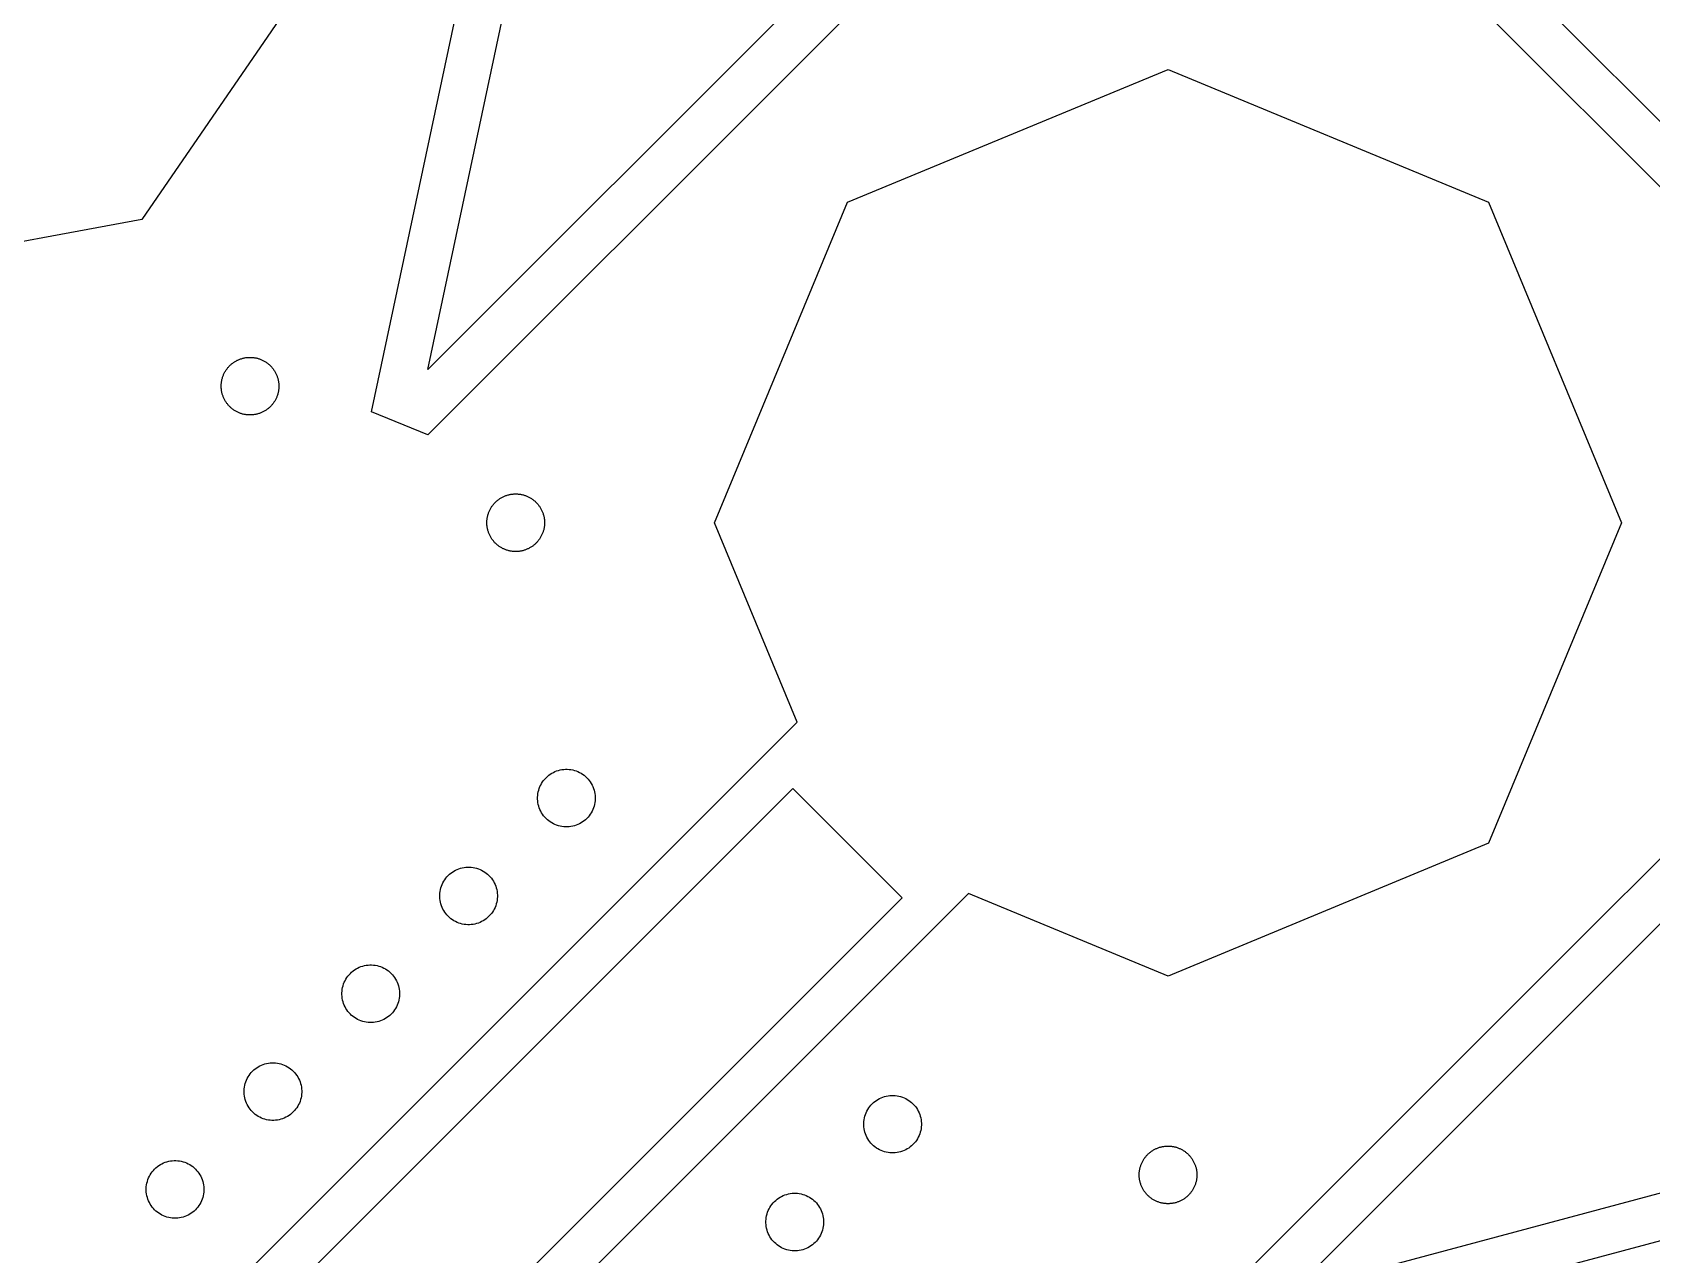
# Model space of a CAD drawing. Extents: x -16500 to 16500, y -16500 to 16500.
# Drawn here: x 3703 to 10723, y 5453 to 10753 of the extents above; entities that cross this region are included whole.
import ezdxf

# ---------------------------------------------------------------- set-up
doc = ezdxf.new("R2010")
doc.units = 0
doc.header["$MEASUREMENT"] = 0
doc.layers.add('Top', color=1, linetype='Continuous')
doc.layers.add('Via', color=100, linetype='Continuous')

msp = doc.modelspace()

# ---------------------------------------------------------------- linework, layer by layer
at = {"layer": 'Top', "linetype": 'Continuous'}
for points in [[(-996.153, -14839.727), (-50.907, -10392.695), (1169.063, -14945.686), (6460.405, -13527.876), (5291.342, -9164.874), (8626.703, -12500.234), (12500.234, -8626.703), (9290.552, -5417.022), (13700.786, -6354.446), (14839.726, -996.153), (10392.694, -50.907), (14945.686, 1169.063), (13527.876, 6460.405), (9164.874, 5291.342), (12500.234, 8626.703), (8626.703, 12500.234), (5417.018, 9290.548), (6354.411, 13700.848), (996.107, 14839.735), (50.906, 10392.699), (-1169.063, 14945.686)], [(10316.4, 135.705), (14700.737, 1310.485), (13386.454, 6215.456), (9002.117, 5040.676), (8950.353, 5233.862), (9007.834, 5417.145), (12217.392, 8626.703), (8626.703, 12217.391), (5417.146, 9007.833), (5173.533, 9106.977), (6117.2, 13546.798), (1150.156, 14602.525), (206.489, 10162.704), (10.859, 10204.284), (-135.705, 10316.4), (-1310.485, 14700.737)]]:
    msp.add_lwpolyline(points, dxfattribs=at)
at = {"layer": 'Top'}
msp.add_lwpolyline([(5028.867, 11182.356), (4176.589, 9942.284), (3255.815, 9771.628), (3060.282, 8851.717)], dxfattribs=at)
for points in [[(2181.424, 2923.887), (7019.069, 7761.531), (6660.703, 8626.703), (7236.531, 10016.875), (8626.703, 10592.703), (10016.875, 10016.875), (10592.703, 8626.703), (10016.875, 7236.531), (8626.703, 6660.703), (7761.531, 7019.069), (2923.887, 2181.424)], [(2450.125, 2923.887), (2923.887, 2450.125), (6962.174, 6488.412), (6962.174, 6488.412), (7473.412, 6999.65), (6999.65, 7473.412), (6488.412, 6962.174), (6488.412, 6962.174)]]:
    msp.add_lwpolyline(points, close=True, dxfattribs=at)
at = {"layer": 'Via'}
for points in [[(4645.872, 9093.992), (4642.653, 9094.045), (4639.437, 9094.18), (4636.226, 9094.398), (4633.021, 9094.699), (4629.825, 9095.082), (4626.641, 9095.547), (4623.469, 9096.094), (4620.312, 9096.723), (4617.172, 9097.433), (4614.052, 9098.223), (4610.953, 9099.093), (4607.878, 9100.043), (4604.828, 9101.072), (4601.805, 9102.179), (4598.813, 9103.363), (4595.851, 9104.624), (4592.923, 9105.961), (4590.031, 9107.373), (4587.175, 9108.859), (4584.359, 9110.418), (4581.584, 9112.049), (4578.852, 9113.75), (4576.165, 9115.522), (4573.524, 9117.362), (4570.931, 9119.27), (4568.389, 9121.243), (4565.898, 9123.282), (4563.46, 9125.384), (4561.077, 9127.548), (4558.751, 9129.772), (4556.483, 9132.056), (4554.274, 9134.398), (4552.127, 9136.795), (4550.041, 9139.247), (4548.02, 9141.752), (4546.064, 9144.308), (4544.174, 9146.914), (4542.352, 9149.567), (4540.599, 9152.267), (4538.916, 9155.011), (4537.304, 9157.797), (4535.765, 9160.623), (4534.299, 9163.489), (4532.907, 9166.391), (4531.59, 9169.328), (4530.349, 9172.298), (4529.186, 9175.299), (4528.099, 9178.329), (4527.092, 9181.386), (4526.163, 9184.468), (4525.314, 9187.573), (4524.545, 9190.698), (4523.857, 9193.843), (4523.25, 9197.004), (4522.725, 9200.179), (4522.281, 9203.367), (4521.92, 9206.566), (4521.641, 9209.772), (4521.445, 9212.985), (4521.332, 9216.202), (4521.302, 9219.421), (4521.354, 9222.639), (4521.489, 9225.855), (4521.707, 9229.066), (4522.008, 9232.271), (4522.391, 9235.467), (4522.857, 9238.652), (4523.404, 9241.824), (4524.032, 9244.98), (4524.742, 9248.12), (4525.532, 9251.24), (4526.403, 9254.339), (4527.353, 9257.414), (4528.381, 9260.464), (4529.488, 9263.487), (4530.673, 9266.48), (4531.934, 9269.441), (4533.271, 9272.369), (4534.682, 9275.262), (4536.168, 9278.117), (4537.727, 9280.933), (4539.358, 9283.708), (4541.06, 9286.44), (4542.831, 9289.128), (4544.672, 9291.768), (4546.579, 9294.361), (4548.553, 9296.904), (4550.591, 9299.395), (4552.693, 9301.832), (4554.857, 9304.215), (4557.082, 9306.541), (4559.366, 9308.809), (4561.707, 9311.018), (4564.105, 9313.166), (4566.557, 9315.251), (4569.062, 9317.272), (4571.618, 9319.228), (4574.223, 9321.118), (4576.877, 9322.94), (4579.576, 9324.693), (4582.32, 9326.376), (4585.106, 9327.988), (4587.933, 9329.527), (4590.798, 9330.994), (4593.701, 9332.385), (4596.638, 9333.702), (4599.608, 9334.943), (4602.609, 9336.107), (4605.639, 9337.193), (4608.696, 9338.201), (4611.777, 9339.129), (4614.882, 9339.978), (4618.008, 9340.747), (4621.152, 9341.435), (4624.313, 9342.042), (4627.489, 9342.568), (4630.677, 9343.011), (4633.875, 9343.372), (4637.082, 9343.651), (4640.295, 9343.847), (4643.511, 9343.96), (4646.73, 9343.991), (4649.948, 9343.938), (4653.164, 9343.803), (4656.376, 9343.585), (4659.58, 9343.284), (4662.776, 9342.901), (4665.961, 9342.436), (4669.133, 9341.888), (4672.29, 9341.26), (4675.429, 9340.55), (4678.55, 9339.76), (4681.648, 9338.889), (4684.724, 9337.94), (4687.774, 9336.911), (4690.796, 9335.804), (4693.789, 9334.62), (4696.751, 9333.358), (4699.679, 9332.022), (4702.571, 9330.61), (4705.426, 9329.124), (4708.242, 9327.565), (4711.017, 9325.934), (4713.75, 9324.232), (4716.437, 9322.461), (4719.078, 9320.621), (4721.67, 9318.713), (4724.213, 9316.739), (4726.704, 9314.701), (4729.142, 9312.599), (4731.524, 9310.435), (4733.851, 9308.21), (4736.119, 9305.927), (4738.327, 9303.585), (4740.475, 9301.188), (4742.56, 9298.736), (4744.582, 9296.231), (4746.538, 9293.674), (4748.427, 9291.069), (4750.249, 9288.415), (4752.002, 9285.716), (4753.685, 9282.972), (4755.297, 9280.186), (4756.837, 9277.359), (4758.303, 9274.494), (4759.695, 9271.592), (4761.012, 9268.655), (4762.252, 9265.685), (4763.416, 9262.684), (4764.502, 9259.654), (4765.51, 9256.597), (4766.439, 9253.515), (4767.288, 9250.41), (4768.057, 9247.285), (4768.745, 9244.14), (4769.352, 9240.979), (4769.877, 9237.804), (4770.321, 9234.615), (4770.682, 9231.417), (4770.96, 9228.21), (4771.156, 9224.998), (4771.27, 9221.781), (4771.3, 9218.562), (4771.248, 9215.344), (4771.112, 9212.128), (4770.894, 9208.917), (4770.593, 9205.712), (4770.21, 9202.516), (4769.745, 9199.331), (4769.198, 9196.159), (4768.569, 9193.002), (4767.86, 9189.863), (4767.069, 9186.743), (4766.199, 9183.644), (4765.249, 9180.568), (4764.22, 9177.519), (4763.113, 9174.496), (4761.929, 9171.503), (4760.668, 9168.542), (4759.331, 9165.614), (4757.919, 9162.721), (4756.433, 9159.866), (4754.874, 9157.05), (4753.244, 9154.275), (4751.542, 9151.543), (4749.77, 9148.855), (4747.93, 9146.214), (4746.023, 9143.622), (4744.049, 9141.079), (4742.01, 9138.588), (4739.908, 9136.151), (4737.744, 9133.768), (4735.52, 9131.442), (4733.236, 9129.173), (4730.895, 9126.965), (4728.497, 9124.817), (4726.045, 9122.732), (4723.54, 9120.711), (4720.984, 9118.755), (4718.378, 9116.865), (4715.725, 9115.043), (4713.025, 9113.29), (4710.282, 9111.607), (4707.495, 9109.995), (4704.669, 9108.456), (4701.803, 9106.989), (4698.901, 9105.597), (4695.964, 9104.281), (4692.994, 9103.04), (4689.993, 9101.876), (4686.963, 9100.79), (4683.906, 9099.782), (4680.824, 9098.853), (4677.719, 9098.004), (4674.594, 9097.236), (4671.45, 9096.547), (4668.289, 9095.94), (4665.113, 9095.415), (4661.925, 9094.972), (4658.726, 9094.611), (4655.52, 9094.332), (4652.307, 9094.136), (4649.09, 9094.023)], [(5796.666, 8501.713), (5793.449, 8501.796), (5790.234, 8501.962), (5787.025, 8502.21), (5783.823, 8502.541), (5780.631, 8502.955), (5777.451, 8503.45), (5774.284, 8504.027), (5771.134, 8504.685), (5768.001, 8505.425), (5764.888, 8506.244), (5761.798, 8507.144), (5758.732, 8508.123), (5755.691, 8509.18), (5752.68, 8510.316), (5749.698, 8511.528), (5746.749, 8512.817), (5743.833, 8514.182), (5740.954, 8515.621), (5738.113, 8517.134), (5735.312, 8518.719), (5732.552, 8520.376), (5729.836, 8522.104), (5727.166, 8523.9), (5724.543, 8525.765), (5721.968, 8527.697), (5719.444, 8529.695), (5716.973, 8531.757), (5714.555, 8533.882), (5712.193, 8536.068), (5709.888, 8538.315), (5707.641, 8540.62), (5705.455, 8542.982), (5703.33, 8545.4), (5701.268, 8547.871), (5699.27, 8550.395), (5697.338, 8552.97), (5695.473, 8555.593), (5693.676, 8558.264), (5691.949, 8560.979), (5690.292, 8563.739), (5688.707, 8566.54), (5687.194, 8569.381), (5685.755, 8572.26), (5684.39, 8575.176), (5683.101, 8578.125), (5681.889, 8581.107), (5680.753, 8584.119), (5679.696, 8587.159), (5678.717, 8590.225), (5677.817, 8593.315), (5676.998, 8596.428), (5676.258, 8599.561), (5675.6, 8602.711), (5675.023, 8605.878), (5674.527, 8609.058), (5674.114, 8612.251), (5673.783, 8615.452), (5673.535, 8618.661), (5673.369, 8621.876), (5673.286, 8625.094), (5673.286, 8628.312), (5673.369, 8631.53), (5673.535, 8634.745), (5673.783, 8637.954), (5674.114, 8641.155), (5674.527, 8644.348), (5675.023, 8647.528), (5675.6, 8650.695), (5676.258, 8653.845), (5676.998, 8656.978), (5677.817, 8660.091), (5678.717, 8663.181), (5679.696, 8666.247), (5680.753, 8669.287), (5681.889, 8672.299), (5683.101, 8675.281), (5684.39, 8678.23), (5685.755, 8681.146), (5687.194, 8684.025), (5688.707, 8686.866), (5690.292, 8689.667), (5691.949, 8692.427), (5693.676, 8695.142), (5695.473, 8697.813), (5697.338, 8700.436), (5699.27, 8703.011), (5701.268, 8705.535), (5703.33, 8708.006), (5705.455, 8710.424), (5707.641, 8712.786), (5709.888, 8715.091), (5712.193, 8717.338), (5714.555, 8719.524), (5716.973, 8721.649), (5719.444, 8723.711), (5721.968, 8725.709), (5724.543, 8727.641), (5727.166, 8729.506), (5729.836, 8731.302), (5732.552, 8733.03), (5735.312, 8734.687), (5738.113, 8736.272), (5740.954, 8737.785), (5743.833, 8739.224), (5746.749, 8740.589), (5749.698, 8741.878), (5752.68, 8743.09), (5755.691, 8744.226), (5758.732, 8745.283), (5761.798, 8746.262), (5764.888, 8747.162), (5768.001, 8747.981), (5771.134, 8748.721), (5774.284, 8749.379), (5777.451, 8749.956), (5780.631, 8750.451), (5783.823, 8750.865), (5787.025, 8751.196), (5790.234, 8751.444), (5793.449, 8751.61), (5796.666, 8751.693), (5799.885, 8751.693), (5803.103, 8751.61), (5806.317, 8751.444), (5809.527, 8751.196), (5812.728, 8750.865), (5815.92, 8750.451), (5819.101, 8749.956), (5822.267, 8749.379), (5825.418, 8748.721), (5828.551, 8747.981), (5831.663, 8747.162), (5834.754, 8746.262), (5837.82, 8745.283), (5840.86, 8744.226), (5843.872, 8743.09), (5846.854, 8741.878), (5849.803, 8740.589), (5852.718, 8739.224), (5855.598, 8737.785), (5858.439, 8736.272), (5861.24, 8734.687), (5863.999, 8733.03), (5866.715, 8731.302), (5869.386, 8729.506), (5872.009, 8727.641), (5874.584, 8725.709), (5877.108, 8723.711), (5879.579, 8721.649), (5881.997, 8719.524), (5884.359, 8717.338), (5886.664, 8715.091), (5888.911, 8712.786), (5891.097, 8710.424), (5893.222, 8708.006), (5895.284, 8705.535), (5897.282, 8703.011), (5899.213, 8700.436), (5901.078, 8697.813), (5902.875, 8695.142), (5904.603, 8692.427), (5906.26, 8689.667), (5907.845, 8686.866), (5909.358, 8684.025), (5910.797, 8681.146), (5912.162, 8678.23), (5913.45, 8675.281), (5914.663, 8672.299), (5915.798, 8669.287), (5916.856, 8666.247), (5917.835, 8663.181), (5918.734, 8660.091), (5919.554, 8656.978), (5920.293, 8653.845), (5920.952, 8650.695), (5921.529, 8647.528), (5922.024, 8644.348), (5922.438, 8641.155), (5922.769, 8637.954), (5923.017, 8634.745), (5923.183, 8631.53), (5923.266, 8628.312), (5923.266, 8625.094), (5923.183, 8621.876), (5923.017, 8618.661), (5922.769, 8615.452), (5922.438, 8612.251), (5922.024, 8609.058), (5921.529, 8605.878), (5920.952, 8602.711), (5920.293, 8599.561), (5919.554, 8596.428), (5918.734, 8593.315), (5917.835, 8590.225), (5916.856, 8587.159), (5915.798, 8584.119), (5914.663, 8581.107), (5913.45, 8578.125), (5912.162, 8575.176), (5910.797, 8572.26), (5909.358, 8569.381), (5907.845, 8566.54), (5906.26, 8563.739), (5904.603, 8560.979), (5902.875, 8558.264), (5901.078, 8555.593), (5899.213, 8552.97), (5897.282, 8550.395), (5895.284, 8547.871), (5893.222, 8545.4), (5891.097, 8542.982), (5888.911, 8540.62), (5886.664, 8538.315), (5884.359, 8536.068), (5881.997, 8533.882), (5879.579, 8531.757), (5877.108, 8529.695), (5874.584, 8527.697), (5872.009, 8525.765), (5869.386, 8523.9), (5866.715, 8522.104), (5863.999, 8520.376), (5861.24, 8518.719), (5858.439, 8517.134), (5855.598, 8515.621), (5852.718, 8514.182), (5849.803, 8512.817), (5846.854, 8511.528), (5843.872, 8510.316), (5840.86, 8509.18), (5837.82, 8508.123), (5834.754, 8507.144), (5831.663, 8506.244), (5828.551, 8505.425), (5825.418, 8504.685), (5822.267, 8504.027), (5819.101, 8503.45), (5815.92, 8502.955), (5812.728, 8502.541), (5809.527, 8502.21), (5806.317, 8501.962), (5803.103, 8501.796), (5799.885, 8501.713)], [(6014.26, 7307.461), (6006.423, 7307.955), (5998.632, 7308.939), (5990.918, 7310.41), (5983.312, 7312.363), (5975.844, 7314.79), (5968.543, 7317.68), (5961.437, 7321.024), (5954.556, 7324.807), (5947.926, 7329.015), (5941.573, 7333.63), (5935.522, 7338.636), (5929.798, 7344.011), (5924.422, 7349.736), (5919.417, 7355.786), (5914.801, 7362.139), (5910.593, 7368.77), (5906.81, 7375.651), (5903.467, 7382.756), (5900.576, 7390.058), (5898.15, 7397.526), (5896.197, 7405.132), (5894.725, 7412.845), (5893.741, 7420.636), (5893.248, 7428.473), (5893.248, 7436.326), (5893.741, 7444.163), (5894.725, 7451.954), (5896.197, 7459.668), (5898.15, 7467.274), (5900.576, 7474.742), (5903.467, 7482.043), (5906.81, 7489.149), (5910.593, 7496.03), (5914.801, 7502.66), (5919.417, 7509.013), (5924.422, 7515.064), (5929.798, 7520.788), (5935.522, 7526.164), (5941.573, 7531.169), (5947.926, 7535.785), (5954.556, 7539.993), (5961.437, 7543.776), (5968.543, 7547.119), (5975.844, 7550.01), (5983.312, 7552.436), (5990.918, 7554.389), (5998.632, 7555.861), (6006.423, 7556.845), (6014.26, 7557.338), (6022.113, 7557.338), (6029.95, 7556.845), (6037.741, 7555.861), (6045.454, 7554.389), (6053.06, 7552.436), (6060.528, 7550.01), (6067.83, 7547.119), (6074.935, 7543.776), (6081.816, 7539.993), (6088.447, 7535.785), (6094.8, 7531.169), (6100.85, 7526.164), (6106.575, 7520.788), (6111.95, 7515.064), (6116.956, 7509.013), (6121.571, 7502.66), (6125.779, 7496.03), (6129.562, 7489.149), (6132.906, 7482.043), (6135.796, 7474.742), (6138.223, 7467.274), (6140.176, 7459.668), (6141.647, 7451.954), (6142.631, 7444.163), (6143.125, 7436.326), (6143.125, 7428.473), (6142.631, 7420.636), (6141.647, 7412.845), (6140.176, 7405.132), (6138.223, 7397.526), (6135.796, 7390.058), (6132.906, 7382.756), (6129.562, 7375.651), (6125.779, 7368.77), (6121.571, 7362.139), (6116.956, 7355.786), (6111.95, 7349.736), (6106.575, 7344.011), (6100.85, 7338.636), (6094.8, 7333.63), (6088.447, 7329.015), (6081.816, 7324.807), (6074.935, 7321.024), (6067.83, 7317.68), (6060.528, 7314.79), (6053.06, 7312.363), (6045.454, 7310.41), (6037.741, 7308.939), (6029.95, 7307.955), (6022.113, 7307.461)], [(5589.996, 6883.197), (5582.159, 6883.691), (5574.368, 6884.675), (5566.654, 6886.146), (5559.048, 6888.099), (5551.58, 6890.526), (5544.279, 6893.416), (5537.173, 6896.76), (5530.292, 6900.543), (5523.662, 6904.751), (5517.309, 6909.366), (5511.258, 6914.372), (5505.534, 6919.747), (5500.158, 6925.472), (5495.153, 6931.522), (5490.537, 6937.875), (5486.329, 6944.506), (5482.546, 6951.387), (5479.203, 6958.492), (5476.312, 6965.794), (5473.886, 6973.262), (5471.933, 6980.868), (5470.461, 6988.581), (5469.477, 6996.372), (5468.984, 7004.209), (5468.984, 7012.062), (5469.477, 7019.899), (5470.461, 7027.69), (5471.933, 7035.404), (5473.886, 7043.01), (5476.312, 7050.478), (5479.203, 7057.779), (5482.546, 7064.885), (5486.329, 7071.766), (5490.537, 7078.396), (5495.153, 7084.749), (5500.158, 7090.8), (5505.534, 7096.524), (5511.258, 7101.9), (5517.309, 7106.905), (5523.662, 7111.521), (5530.292, 7115.729), (5537.173, 7119.512), (5544.279, 7122.855), (5551.58, 7125.746), (5559.048, 7128.172), (5566.654, 7130.125), (5574.368, 7131.597), (5582.159, 7132.581), (5589.996, 7133.074), (5597.849, 7133.074), (5605.686, 7132.581), (5613.477, 7131.597), (5621.19, 7130.125), (5628.796, 7128.172), (5636.264, 7125.746), (5643.566, 7122.855), (5650.671, 7119.512), (5657.552, 7115.729), (5664.183, 7111.521), (5670.536, 7106.905), (5676.586, 7101.9), (5682.311, 7096.524), (5687.686, 7090.8), (5692.692, 7084.749), (5697.307, 7078.396), (5701.515, 7071.766), (5705.298, 7064.885), (5708.642, 7057.779), (5711.532, 7050.478), (5713.959, 7043.01), (5715.912, 7035.404), (5717.383, 7027.69), (5718.367, 7019.899), (5718.861, 7012.062), (5718.861, 7004.209), (5718.367, 6996.372), (5717.383, 6988.581), (5715.912, 6980.868), (5713.959, 6973.262), (5711.532, 6965.794), (5708.642, 6958.492), (5705.298, 6951.387), (5701.515, 6944.506), (5697.307, 6937.875), (5692.692, 6931.522), (5687.686, 6925.472), (5682.311, 6919.747), (5676.586, 6914.372), (5670.536, 6909.366), (5664.183, 6904.751), (5657.552, 6900.543), (5650.671, 6896.76), (5643.566, 6893.416), (5636.264, 6890.526), (5628.796, 6888.099), (5621.19, 6886.146), (5613.477, 6884.675), (5605.686, 6883.691), (5597.849, 6883.197)], [(5165.732, 6458.933), (5157.895, 6459.427), (5150.104, 6460.411), (5142.39, 6461.882), (5134.784, 6463.835), (5127.316, 6466.262), (5120.015, 6469.152), (5112.909, 6472.496), (5106.028, 6476.279), (5099.398, 6480.487), (5093.045, 6485.102), (5086.994, 6490.108), (5081.27, 6495.483), (5075.894, 6501.208), (5070.889, 6507.258), (5066.273, 6513.611), (5062.065, 6520.242), (5058.282, 6527.123), (5054.939, 6534.228), (5052.048, 6541.53), (5049.622, 6548.998), (5047.669, 6556.604), (5046.197, 6564.317), (5045.213, 6572.108), (5044.72, 6579.945), (5044.72, 6587.798), (5045.213, 6595.635), (5046.197, 6603.426), (5047.669, 6611.14), (5049.622, 6618.746), (5052.048, 6626.214), (5054.939, 6633.515), (5058.282, 6640.621), (5062.065, 6647.502), (5066.273, 6654.132), (5070.889, 6660.485), (5075.894, 6666.536), (5081.27, 6672.26), (5086.994, 6677.636), (5093.045, 6682.641), (5099.398, 6687.257), (5106.028, 6691.465), (5112.909, 6695.248), (5120.015, 6698.591), (5127.316, 6701.482), (5134.784, 6703.908), (5142.39, 6705.861), (5150.104, 6707.333), (5157.895, 6708.317), (5165.732, 6708.81), (5173.585, 6708.81), (5181.422, 6708.317), (5189.213, 6707.333), (5196.926, 6705.861), (5204.532, 6703.908), (5212, 6701.482), (5219.302, 6698.591), (5226.407, 6695.248), (5233.288, 6691.465), (5239.919, 6687.257), (5246.272, 6682.641), (5252.322, 6677.636), (5258.047, 6672.26), (5263.422, 6666.536), (5268.428, 6660.485), (5273.043, 6654.132), (5277.251, 6647.502), (5281.034, 6640.621), (5284.378, 6633.515), (5287.268, 6626.214), (5289.695, 6618.746), (5291.648, 6611.14), (5293.119, 6603.426), (5294.103, 6595.635), (5294.597, 6587.798), (5294.597, 6579.945), (5294.103, 6572.108), (5293.119, 6564.317), (5291.648, 6556.604), (5289.695, 6548.998), (5287.268, 6541.53), (5284.378, 6534.228), (5281.034, 6527.123), (5277.251, 6520.242), (5273.043, 6513.611), (5268.428, 6507.258), (5263.422, 6501.208), (5258.047, 6495.483), (5252.322, 6490.108), (5246.272, 6485.102), (5239.919, 6480.487), (5233.288, 6476.279), (5226.407, 6472.496), (5219.302, 6469.152), (5212, 6466.262), (5204.532, 6463.835), (5196.926, 6461.882), (5189.213, 6460.411), (5181.422, 6459.427), (5173.585, 6458.933)], [(4741.468, 6034.669), (4733.631, 6035.163), (4725.84, 6036.147), (4718.126, 6037.618), (4710.52, 6039.571), (4703.052, 6041.998), (4695.751, 6044.888), (4688.645, 6048.232), (4681.764, 6052.015), (4675.134, 6056.223), (4668.781, 6060.838), (4662.73, 6065.844), (4657.006, 6071.219), (4651.63, 6076.944), (4646.625, 6082.994), (4642.009, 6089.347), (4637.801, 6095.978), (4634.018, 6102.859), (4630.675, 6109.964), (4627.784, 6117.266), (4625.358, 6124.734), (4623.405, 6132.34), (4621.933, 6140.053), (4620.949, 6147.844), (4620.456, 6155.681), (4620.456, 6163.534), (4620.949, 6171.371), (4621.933, 6179.162), (4623.405, 6186.876), (4625.358, 6194.482), (4627.784, 6201.95), (4630.675, 6209.251), (4634.018, 6216.357), (4637.801, 6223.238), (4642.009, 6229.868), (4646.625, 6236.221), (4651.63, 6242.272), (4657.006, 6247.996), (4662.73, 6253.372), (4668.781, 6258.377), (4675.134, 6262.993), (4681.764, 6267.201), (4688.645, 6270.984), (4695.751, 6274.327), (4703.052, 6277.218), (4710.52, 6279.644), (4718.126, 6281.597), (4725.84, 6283.069), (4733.631, 6284.053), (4741.468, 6284.546), (4749.321, 6284.546), (4757.158, 6284.053), (4764.949, 6283.069), (4772.662, 6281.597), (4780.268, 6279.644), (4787.736, 6277.218), (4795.038, 6274.327), (4802.143, 6270.984), (4809.024, 6267.201), (4815.655, 6262.993), (4822.008, 6258.377), (4828.058, 6253.372), (4833.783, 6247.996), (4839.158, 6242.272), (4844.164, 6236.221), (4848.779, 6229.868), (4852.987, 6223.238), (4856.77, 6216.357), (4860.114, 6209.251), (4863.004, 6201.95), (4865.431, 6194.482), (4867.384, 6186.876), (4868.855, 6179.162), (4869.839, 6171.371), (4870.333, 6163.534), (4870.333, 6155.681), (4869.839, 6147.844), (4868.855, 6140.053), (4867.384, 6132.34), (4865.431, 6124.734), (4863.004, 6117.266), (4860.114, 6109.964), (4856.77, 6102.859), (4852.987, 6095.978), (4848.779, 6089.347), (4844.164, 6082.994), (4839.158, 6076.944), (4833.783, 6071.219), (4828.058, 6065.844), (4822.008, 6060.838), (4815.655, 6056.223), (4809.024, 6052.015), (4802.143, 6048.232), (4795.038, 6044.888), (4787.736, 6041.998), (4780.268, 6039.571), (4772.662, 6037.618), (4764.949, 6036.147), (4757.158, 6035.163), (4749.321, 6034.669)], [(7428.473, 5893.248), (7420.636, 5893.741), (7412.845, 5894.725), (7405.132, 5896.197), (7397.526, 5898.15), (7390.058, 5900.576), (7382.756, 5903.467), (7375.651, 5906.81), (7368.77, 5910.593), (7362.139, 5914.801), (7355.786, 5919.417), (7349.736, 5924.422), (7344.011, 5929.798), (7338.636, 5935.522), (7333.63, 5941.573), (7329.015, 5947.926), (7324.807, 5954.556), (7321.024, 5961.437), (7317.68, 5968.543), (7314.79, 5975.844), (7312.363, 5983.312), (7310.41, 5990.918), (7308.939, 5998.632), (7307.955, 6006.423), (7307.461, 6014.26), (7307.461, 6022.113), (7307.955, 6029.95), (7308.939, 6037.741), (7310.41, 6045.454), (7312.363, 6053.06), (7314.79, 6060.528), (7317.68, 6067.83), (7321.024, 6074.935), (7324.807, 6081.816), (7329.015, 6088.447), (7333.63, 6094.8), (7338.636, 6100.85), (7344.011, 6106.575), (7349.736, 6111.95), (7355.786, 6116.956), (7362.139, 6121.571), (7368.77, 6125.779), (7375.651, 6129.562), (7382.756, 6132.906), (7390.058, 6135.796), (7397.526, 6138.223), (7405.132, 6140.176), (7412.845, 6141.647), (7420.636, 6142.631), (7428.473, 6143.125), (7436.326, 6143.125), (7444.163, 6142.631), (7451.954, 6141.647), (7459.668, 6140.176), (7467.274, 6138.223), (7474.742, 6135.796), (7482.043, 6132.906), (7489.149, 6129.562), (7496.03, 6125.779), (7502.66, 6121.571), (7509.013, 6116.956), (7515.064, 6111.95), (7520.788, 6106.575), (7526.164, 6100.85), (7531.169, 6094.8), (7535.785, 6088.447), (7539.993, 6081.816), (7543.776, 6074.935), (7547.119, 6067.83), (7550.01, 6060.528), (7552.436, 6053.06), (7554.389, 6045.454), (7555.861, 6037.741), (7556.845, 6029.95), (7557.338, 6022.113), (7557.338, 6014.26), (7556.845, 6006.423), (7555.861, 5998.632), (7554.389, 5990.918), (7552.436, 5983.312), (7550.01, 5975.844), (7547.119, 5968.543), (7543.776, 5961.437), (7539.993, 5954.556), (7535.785, 5947.926), (7531.169, 5941.573), (7526.164, 5935.522), (7520.788, 5929.798), (7515.064, 5924.422), (7509.013, 5919.417), (7502.66, 5914.801), (7496.03, 5910.593), (7489.149, 5906.81), (7482.043, 5903.467), (7474.742, 5900.576), (7467.274, 5898.15), (7459.668, 5896.197), (7451.954, 5894.725), (7444.163, 5893.741), (7436.326, 5893.248)], [(8625.094, 5673.286), (8621.876, 5673.369), (8618.661, 5673.535), (8615.452, 5673.783), (8612.251, 5674.114), (8609.058, 5674.527), (8605.878, 5675.023), (8602.711, 5675.6), (8599.561, 5676.258), (8596.428, 5676.998), (8593.315, 5677.817), (8590.225, 5678.717), (8587.159, 5679.696), (8584.119, 5680.753), (8581.107, 5681.889), (8578.125, 5683.101), (8575.176, 5684.39), (8572.26, 5685.755), (8569.381, 5687.194), (8566.54, 5688.707), (8563.739, 5690.292), (8560.979, 5691.949), (8558.264, 5693.676), (8555.593, 5695.473), (8552.97, 5697.338), (8550.395, 5699.27), (8547.871, 5701.268), (8545.4, 5703.33), (8542.982, 5705.455), (8540.62, 5707.641), (8538.315, 5709.888), (8536.068, 5712.193), (8533.882, 5714.555), (8531.757, 5716.973), (8529.695, 5719.444), (8527.697, 5721.968), (8525.765, 5724.543), (8523.9, 5727.166), (8522.104, 5729.836), (8520.376, 5732.552), (8518.719, 5735.312), (8517.134, 5738.113), (8515.621, 5740.954), (8514.182, 5743.833), (8512.817, 5746.749), (8511.528, 5749.698), (8510.316, 5752.68), (8509.18, 5755.691), (8508.123, 5758.732), (8507.144, 5761.798), (8506.244, 5764.888), (8505.425, 5768.001), (8504.685, 5771.134), (8504.027, 5774.284), (8503.45, 5777.451), (8502.955, 5780.631), (8502.541, 5783.823), (8502.21, 5787.025), (8501.962, 5790.234), (8501.796, 5793.449), (8501.713, 5796.666), (8501.713, 5799.885), (8501.796, 5803.103), (8501.962, 5806.317), (8502.21, 5809.527), (8502.541, 5812.728), (8502.955, 5815.92), (8503.45, 5819.101), (8504.027, 5822.267), (8504.685, 5825.418), (8505.425, 5828.551), (8506.244, 5831.663), (8507.144, 5834.754), (8508.123, 5837.82), (8509.18, 5840.86), (8510.316, 5843.872), (8511.528, 5846.854), (8512.817, 5849.803), (8514.182, 5852.718), (8515.621, 5855.598), (8517.134, 5858.439), (8518.719, 5861.24), (8520.376, 5863.999), (8522.104, 5866.715), (8523.9, 5869.386), (8525.765, 5872.009), (8527.697, 5874.584), (8529.695, 5877.108), (8531.757, 5879.579), (8533.882, 5881.997), (8536.068, 5884.359), (8538.315, 5886.664), (8540.62, 5888.911), (8542.982, 5891.097), (8545.4, 5893.222), (8547.871, 5895.284), (8550.395, 5897.282), (8552.97, 5899.213), (8555.593, 5901.078), (8558.264, 5902.875), (8560.979, 5904.603), (8563.739, 5906.26), (8566.54, 5907.845), (8569.381, 5909.358), (8572.26, 5910.797), (8575.176, 5912.162), (8578.125, 5913.45), (8581.107, 5914.663), (8584.119, 5915.798), (8587.159, 5916.856), (8590.225, 5917.835), (8593.315, 5918.734), (8596.428, 5919.554), (8599.561, 5920.293), (8602.711, 5920.952), (8605.878, 5921.529), (8609.058, 5922.024), (8612.251, 5922.438), (8615.452, 5922.769), (8618.661, 5923.017), (8621.876, 5923.183), (8625.094, 5923.266), (8628.312, 5923.266), (8631.53, 5923.183), (8634.745, 5923.017), (8637.954, 5922.769), (8641.155, 5922.438), (8644.348, 5922.024), (8647.528, 5921.529), (8650.695, 5920.952), (8653.845, 5920.293), (8656.978, 5919.554), (8660.091, 5918.734), (8663.181, 5917.835), (8666.247, 5916.856), (8669.287, 5915.798), (8672.299, 5914.663), (8675.281, 5913.45), (8678.23, 5912.162), (8681.146, 5910.797), (8684.025, 5909.358), (8686.866, 5907.845), (8689.667, 5906.26), (8692.427, 5904.603), (8695.142, 5902.875), (8697.813, 5901.078), (8700.436, 5899.213), (8703.011, 5897.282), (8705.535, 5895.284), (8708.006, 5893.222), (8710.424, 5891.097), (8712.786, 5888.911), (8715.091, 5886.664), (8717.338, 5884.359), (8719.524, 5881.997), (8721.649, 5879.579), (8723.711, 5877.108), (8725.709, 5874.584), (8727.641, 5872.009), (8729.506, 5869.386), (8731.302, 5866.715), (8733.03, 5863.999), (8734.687, 5861.24), (8736.272, 5858.439), (8737.785, 5855.598), (8739.224, 5852.718), (8740.589, 5849.803), (8741.878, 5846.854), (8743.09, 5843.872), (8744.226, 5840.86), (8745.283, 5837.82), (8746.262, 5834.754), (8747.162, 5831.663), (8747.981, 5828.551), (8748.721, 5825.418), (8749.379, 5822.267), (8749.956, 5819.101), (8750.451, 5815.92), (8750.865, 5812.728), (8751.196, 5809.527), (8751.444, 5806.317), (8751.61, 5803.103), (8751.693, 5799.885), (8751.693, 5796.666), (8751.61, 5793.449), (8751.444, 5790.234), (8751.196, 5787.025), (8750.865, 5783.823), (8750.451, 5780.631), (8749.956, 5777.451), (8749.379, 5774.284), (8748.721, 5771.134), (8747.981, 5768.001), (8747.162, 5764.888), (8746.262, 5761.798), (8745.283, 5758.732), (8744.226, 5755.691), (8743.09, 5752.68), (8741.878, 5749.698), (8740.589, 5746.749), (8739.224, 5743.833), (8737.785, 5740.954), (8736.272, 5738.113), (8734.687, 5735.312), (8733.03, 5732.552), (8731.302, 5729.836), (8729.506, 5727.166), (8727.641, 5724.543), (8725.709, 5721.968), (8723.711, 5719.444), (8721.649, 5716.973), (8719.524, 5714.555), (8717.338, 5712.193), (8715.091, 5709.888), (8712.786, 5707.641), (8710.424, 5705.455), (8708.006, 5703.33), (8705.535, 5701.268), (8703.011, 5699.27), (8700.436, 5697.338), (8697.813, 5695.473), (8695.142, 5693.676), (8692.427, 5691.949), (8689.667, 5690.292), (8686.866, 5688.707), (8684.025, 5687.194), (8681.146, 5685.755), (8678.23, 5684.39), (8675.281, 5683.101), (8672.299, 5681.889), (8669.287, 5680.753), (8666.247, 5679.696), (8663.181, 5678.717), (8660.091, 5677.817), (8656.978, 5676.998), (8653.845, 5676.258), (8650.695, 5675.6), (8647.528, 5675.023), (8644.348, 5674.527), (8641.155, 5674.114), (8637.954, 5673.783), (8634.745, 5673.535), (8631.53, 5673.369), (8628.312, 5673.286)], [(4317.204, 5610.405), (4309.367, 5610.899), (4301.576, 5611.883), (4293.862, 5613.354), (4286.256, 5615.307), (4278.788, 5617.734), (4271.487, 5620.624), (4264.381, 5623.968), (4257.5, 5627.751), (4250.87, 5631.959), (4244.517, 5636.574), (4238.466, 5641.58), (4232.742, 5646.955), (4227.366, 5652.68), (4222.361, 5658.73), (4217.745, 5665.083), (4213.537, 5671.714), (4209.754, 5678.595), (4206.411, 5685.7), (4203.52, 5693.002), (4201.094, 5700.47), (4199.141, 5708.076), (4197.669, 5715.789), (4196.685, 5723.58), (4196.192, 5731.417), (4196.192, 5739.27), (4196.685, 5747.107), (4197.669, 5754.898), (4199.141, 5762.612), (4201.094, 5770.218), (4203.52, 5777.686), (4206.411, 5784.987), (4209.754, 5792.093), (4213.537, 5798.974), (4217.745, 5805.604), (4222.361, 5811.957), (4227.366, 5818.008), (4232.742, 5823.732), (4238.466, 5829.108), (4244.517, 5834.113), (4250.87, 5838.729), (4257.5, 5842.937), (4264.381, 5846.72), (4271.487, 5850.063), (4278.788, 5852.954), (4286.256, 5855.38), (4293.862, 5857.333), (4301.576, 5858.805), (4309.367, 5859.789), (4317.204, 5860.282), (4325.057, 5860.282), (4332.894, 5859.789), (4340.685, 5858.805), (4348.398, 5857.333), (4356.004, 5855.38), (4363.472, 5852.954), (4370.774, 5850.063), (4377.879, 5846.72), (4384.76, 5842.937), (4391.391, 5838.729), (4397.744, 5834.113), (4403.794, 5829.108), (4409.519, 5823.732), (4414.894, 5818.008), (4419.9, 5811.957), (4424.515, 5805.604), (4428.723, 5798.974), (4432.506, 5792.093), (4435.85, 5784.987), (4438.74, 5777.686), (4441.167, 5770.218), (4443.12, 5762.612), (4444.591, 5754.898), (4445.575, 5747.107), (4446.069, 5739.27), (4446.069, 5731.417), (4445.575, 5723.58), (4444.591, 5715.789), (4443.12, 5708.076), (4441.167, 5700.47), (4438.74, 5693.002), (4435.85, 5685.7), (4432.506, 5678.595), (4428.723, 5671.714), (4424.515, 5665.083), (4419.9, 5658.73), (4414.894, 5652.68), (4409.519, 5646.955), (4403.794, 5641.58), (4397.744, 5636.574), (4391.391, 5631.959), (4384.76, 5627.751), (4377.879, 5623.968), (4370.774, 5620.624), (4363.472, 5617.734), (4356.004, 5615.307), (4348.398, 5613.354), (4340.685, 5611.883), (4332.894, 5610.899), (4325.057, 5610.405)], [(7004.209, 5468.984), (6996.372, 5469.477), (6988.581, 5470.461), (6980.868, 5471.933), (6973.262, 5473.886), (6965.794, 5476.312), (6958.492, 5479.203), (6951.387, 5482.546), (6944.506, 5486.329), (6937.875, 5490.537), (6931.522, 5495.153), (6925.472, 5500.158), (6919.747, 5505.534), (6914.372, 5511.258), (6909.366, 5517.309), (6904.751, 5523.662), (6900.543, 5530.292), (6896.76, 5537.173), (6893.416, 5544.279), (6890.526, 5551.58), (6888.099, 5559.048), (6886.146, 5566.654), (6884.675, 5574.368), (6883.691, 5582.159), (6883.197, 5589.996), (6883.197, 5597.849), (6883.691, 5605.686), (6884.675, 5613.477), (6886.146, 5621.19), (6888.099, 5628.796), (6890.526, 5636.264), (6893.416, 5643.566), (6896.76, 5650.671), (6900.543, 5657.552), (6904.751, 5664.183), (6909.366, 5670.536), (6914.372, 5676.586), (6919.747, 5682.311), (6925.472, 5687.686), (6931.522, 5692.692), (6937.875, 5697.307), (6944.506, 5701.515), (6951.387, 5705.298), (6958.492, 5708.642), (6965.794, 5711.532), (6973.262, 5713.959), (6980.868, 5715.912), (6988.581, 5717.383), (6996.372, 5718.367), (7004.209, 5718.861), (7012.062, 5718.861), (7019.899, 5718.367), (7027.69, 5717.383), (7035.404, 5715.912), (7043.01, 5713.959), (7050.478, 5711.532), (7057.779, 5708.642), (7064.885, 5705.298), (7071.766, 5701.515), (7078.396, 5697.307), (7084.749, 5692.692), (7090.8, 5687.686), (7096.524, 5682.311), (7101.9, 5676.586), (7106.905, 5670.536), (7111.521, 5664.183), (7115.729, 5657.552), (7119.512, 5650.671), (7122.855, 5643.566), (7125.746, 5636.264), (7128.172, 5628.796), (7130.125, 5621.19), (7131.597, 5613.477), (7132.581, 5605.686), (7133.074, 5597.849), (7133.074, 5589.996), (7132.581, 5582.159), (7131.597, 5574.368), (7130.125, 5566.654), (7128.172, 5559.048), (7125.746, 5551.58), (7122.855, 5544.279), (7119.512, 5537.173), (7115.729, 5530.292), (7111.521, 5523.662), (7106.905, 5517.309), (7101.9, 5511.258), (7096.524, 5505.534), (7090.8, 5500.158), (7084.749, 5495.153), (7078.396, 5490.537), (7071.766, 5486.329), (7064.885, 5482.546), (7057.779, 5479.203), (7050.478, 5476.312), (7043.01, 5473.886), (7035.404, 5471.933), (7027.69, 5470.461), (7019.899, 5469.477), (7012.062, 5468.984)]]:
    msp.add_lwpolyline(points, close=True, dxfattribs=at)

doc.saveas('drawing.dxf')
